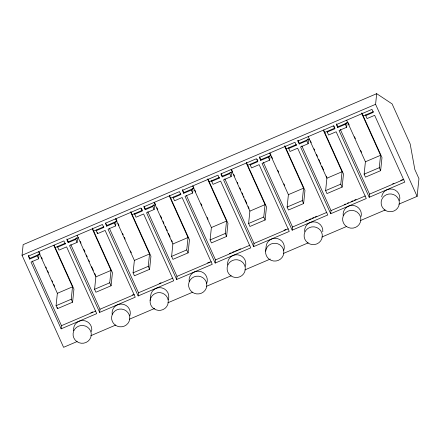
<?xml version="1.0" encoding="UTF-8"?>
<svg xmlns="http://www.w3.org/2000/svg" width="441" height="441" viewBox="0 0 441 441"><rect width="100%" height="100%" fill="white"/><g stroke="black" fill="none" stroke-linecap="round" stroke-linejoin="round"><path stroke-width="0.66" d="M77.147 341.527L63.581 347.321L22.05 255.267L23.147 244.645L376.686 93.679L392.093 103.894L410.185 143.987L414.832 169.52L418.95 178.649L417.12 196.355L398.862 204.155M37.336 255.146L37.259 255.852L29.679 259.093L29.751 258.382L28.411 255.416M57.754 246.425L57.677 247.136L59.017 250.108L66.602 246.866L96.728 313.639L61.145 328.832L31.019 262.059L38.599 258.823L38.907 255.852L38.102 254.066M54.105 245.152L73.934 289.103L72.578 302.206L57.418 308.678L56.079 305.707L57.358 293.315L38.599 251.739M57.418 308.678L57.551 307.366M57.677 247.136L65.262 243.901L65.334 243.189L55.175 247.528M75.841 238.702L75.769 239.413L68.19 242.649L68.261 241.938L66.922 238.972M61.145 328.832L61.47 325.678L32.314 261.05M72.578 302.206L71.238 299.235L72.517 286.837L53.763 245.268M96.259 229.987L96.188 230.693L97.527 233.664L105.107 230.428L135.233 297.195L99.655 312.388L69.529 245.62L77.109 242.379L77.418 239.408L76.613 237.627M97.527 233.664L97.648 232.473M92.34 228.118L112.438 272.659L111.082 285.762L95.923 292.234L94.583 289.268L95.862 276.871L77.109 235.301M96.188 230.693L103.767 227.457L103.839 226.746L93.679 231.084M114.346 222.258L114.274 222.97L106.694 226.205L106.766 225.5L105.697 223.124M99.655 312.388L99.98 309.235L70.819 244.612M111.082 285.762L109.743 282.791L111.027 270.399L92.268 228.824M134.764 213.543L134.692 214.249L136.032 217.22L143.612 213.984L173.737 280.752L138.16 295.944L108.034 229.177L115.614 225.941L115.922 222.964L115.388 221.773M149.593 269.319L148.253 266.347L149.532 253.955L130.779 212.38L130.845 211.702L150.943 256.215L149.593 269.319L134.428 275.79L133.088 272.825L134.373 260.427L115.614 218.857M152.856 205.82L152.784 206.526L145.199 209.762L145.276 209.056L143.937 206.085M138.16 295.944L138.485 292.791L109.324 228.168M173.274 197.099L173.203 197.805L174.542 200.776L182.122 197.54L212.248 264.308L176.665 279.5L146.539 212.733L154.124 209.497L154.427 206.52L153.628 204.74M150.127 300.497L150.64 295.536A9.118 8.908 5.9 0 1 161.858 287.89A9.118 8.908 5.9 0 1 168.208 299.792M169.355 195.258L169.283 195.936L188.042 237.512L186.758 249.909L188.098 252.875L172.938 259.352L171.599 256.381L172.878 243.983L154.118 202.413M173.203 197.805L180.782 194.569L180.854 193.864L170.695 198.202M191.361 189.376L191.289 190.082L183.71 193.323L183.781 192.612L182.442 189.641M176.665 279.5L176.99 276.353L147.834 211.724M211.779 180.656L211.708 181.367L213.047 184.332L220.627 181.097L250.753 247.87L215.175 263.062L185.049 196.289L192.629 193.053L192.938 190.077L192.133 188.296M188.098 252.875L189.454 239.772L169.625 195.826M207.865 178.787L227.958 223.328L226.608 236.431L211.443 242.908L210.103 239.937L211.382 227.545L192.629 185.97M211.708 181.367L219.287 178.125L219.359 177.42L209.205 181.758M229.871 172.933L229.794 173.644L222.214 176.88L222.286 176.168L221.217 173.793M215.175 263.062L215.5 259.909L186.339 195.28M226.608 236.431L225.268 233.465L226.547 221.068L207.788 179.498M250.29 164.212L250.212 164.923L251.552 167.894L259.137 164.653L289.263 231.426L253.68 246.618L223.554 179.845L231.134 176.609L231.442 173.638L230.908 172.448M265.113 219.993L263.773 217.022L265.052 204.624L246.299 163.054L246.365 162.376L266.469 206.89L265.113 219.993L249.948 226.465L248.608 223.493L249.893 211.101L231.134 169.526M268.376 156.489L268.304 157.2L260.719 160.436L260.796 159.73L259.457 156.759M253.68 246.618L254.005 243.465L224.849 178.837M288.794 147.774L288.723 148.479L290.062 151.45L297.642 148.215L327.768 214.982L292.185 230.174L262.059 163.407L269.644 160.166L269.947 157.194L269.412 156.004M265.647 251.166L266.16 246.21A9.118 8.908 5.9 0 1 277.378 238.564A9.118 8.908 5.9 0 1 283.728 250.466M284.875 145.932L284.803 146.61L303.562 188.186L302.278 200.578L303.617 203.549L288.458 210.021L287.119 207.055L288.397 194.657L269.644 153.088M288.723 148.479L296.302 145.243L296.374 144.532L286.215 148.871M299.23 143.992L297.89 141.026L297.962 140.315L299.301 143.286L299.23 143.992L306.809 140.756L306.881 140.045M292.185 230.174L292.515 227.021L263.354 162.398M327.299 131.33L327.228 132.035L328.567 135.007L336.147 131.771L366.273 198.538L330.695 213.731L300.569 146.963L308.149 143.727L308.457 140.751L307.653 138.97M303.617 203.549L304.974 190.446L284.875 145.905M323.65 130.056L343.478 174.002L342.128 187.105L326.963 193.582L325.623 190.611L326.908 178.214L308.149 136.644M327.228 132.035L334.807 128.8L334.884 128.094L324.725 132.432M345.391 123.607L345.314 124.312L337.734 127.548L337.806 126.843L336.466 123.871M330.695 213.731L331.02 210.578L301.859 145.954M342.128 187.105L340.788 184.134L342.067 171.742L323.308 130.167M365.81 114.886L365.732 115.597L367.072 118.563L374.657 115.327L404.783 182.094L369.2 197.287L339.074 130.519L346.654 127.284L346.962 124.307L346.157 122.526M361.89 113.045L361.818 113.728L380.572 155.298L379.293 167.696L380.633 170.661L365.473 177.139L364.134 174.167L365.413 161.775L346.654 120.2M417.12 196.355L375.589 104.302L376.686 93.679M369.2 197.287L369.525 194.139L340.369 129.511M380.633 170.661L381.989 157.558L361.89 113.017M22.05 255.267L375.589 104.302M297.89 141.026L333.468 125.828L334.807 128.8M29.751 258.382L40.015 254.005L39.21 252.23M68.261 241.938L78.52 237.561M106.766 225.5L117.025 221.117L115.955 218.753M132.19 214.64L142.349 210.307L141.544 208.521M145.276 209.056L155.535 204.674L154.73 202.899M183.781 192.612L194.04 188.23M222.286 176.168L232.545 171.792M247.71 165.314L257.869 160.976L257.064 159.195M260.796 159.73L271.055 155.348L270.25 153.573M299.301 143.286L309.56 138.904M337.806 126.843L348.07 122.46M363.23 115.989L373.389 111.65M134.692 214.249L142.272 211.013L140.933 208.042L105.355 223.234L106.694 226.205M250.212 164.923L257.798 161.687L256.458 158.716L220.875 173.908L222.214 176.88M365.732 115.597L373.318 112.356L371.978 109.39L336.395 124.583L337.734 127.548M57.358 293.315L72.517 286.837M95.862 276.871L111.027 270.399M134.373 260.427L149.532 253.955M172.878 243.983L188.042 237.512M211.382 227.545L226.547 221.068M249.893 211.101L265.052 204.624M288.397 194.657L303.562 188.186M326.908 178.214L342.067 171.742M365.413 161.775L380.572 155.298M56.079 305.707L71.238 299.235M94.583 289.268L109.743 282.791M133.088 272.825L148.253 266.347M171.599 256.381L186.758 249.909M210.103 239.937L225.268 233.465M248.608 223.493L263.773 217.022M287.119 207.055L302.278 200.578M325.623 190.611L340.788 184.134M364.134 174.167L379.293 167.696M90.852 312.724L92.726 311.925M132.482 294.946L133.728 294.412M159.129 283.569L161.004 282.769M207.623 262.864L209.497 262.064M229.276 253.614L231.15 252.814M232.396 252.285L234.27 251.486M235.516 250.951L237.39 250.152M238.642 249.617L240.51 248.818M284.015 230.241L285.884 229.441M305.668 220.996L307.537 220.197M308.788 219.662L310.657 218.863M311.908 218.334L313.783 217.534M315.028 217L316.903 216.2M344.173 204.552L345.419 204.023M347.293 203.224L348.544 202.689M351.042 201.62L352.91 200.82M354.162 200.291L356.03 199.492M392.666 183.847L393.918 183.313M400.781 180.38L402.655 179.581M61.47 325.678L95.802 311.021M99.98 309.235L134.312 294.577M138.485 292.791L172.817 278.133M176.99 276.353L211.322 261.689M215.5 259.909L249.832 245.246M254.005 243.465L288.337 228.807M292.515 227.021L326.847 212.364M331.02 210.578L365.352 195.92M369.525 194.139L403.857 179.476M90.807 335.695L115.652 325.083M129.318 319.251L154.774 308.38M167.823 302.807L192.667 292.201M206.333 286.369L231.172 275.757M244.838 269.925L270.294 259.054M283.343 253.481L308.187 242.87M321.853 237.037L346.698 226.431M360.358 220.594L385.202 209.988M231.475 169.421L232.28 171.196M193.235 186.455L193.77 187.64M348.346 123.083L349.189 124.941M354.509 136.732L355.347 138.595M360.666 150.381L361.504 152.244M345.314 124.312L346.654 127.284M333.809 125.718L334.614 127.499M310.403 140.767L311.241 142.625M314.042 148.832L314.598 150.072M316.561 154.416L317.399 156.279M318.799 159.377L319.642 161.241M320.199 162.481L320.761 163.721M321.88 166.207L323.562 169.928M326.357 176.135L326.919 177.376M306.809 140.756L308.149 143.727M296.302 145.243L294.963 142.272L259.38 157.465L260.719 160.436M271.612 156.588L272.455 158.451M277.775 170.237L278.613 172.1M283.932 183.891L284.77 185.749M268.304 157.2L269.644 160.166M233.669 174.272L234.507 176.13M237.308 182.337L237.864 183.577M239.827 187.921L240.665 189.784M242.065 192.888L242.908 194.746M243.465 195.986L244.027 197.232M245.146 199.712L246.828 203.433M248.222 206.537L249.066 208.4M229.794 173.644L231.134 176.609M219.287 178.125L217.948 175.16L182.37 190.352L183.71 193.323M194.878 190.093L195.721 191.956M201.041 203.742L201.879 205.605M207.198 217.396L208.036 219.254M191.289 190.082L192.629 193.053M180.782 194.569L179.443 191.603L143.86 206.796L145.199 209.762M156.935 207.777L157.773 209.64M160.574 215.842L161.693 218.323M163.093 221.426L163.931 223.289M165.331 226.393L166.174 228.251M166.731 229.496L167.293 230.737M168.412 233.217L170.094 236.938M171.494 240.042L172.332 241.905M152.784 206.526L154.124 209.497M118.144 223.598L118.987 225.461M122.626 233.526L123.188 234.766M124.307 237.247L125.145 239.11M130.464 250.901L131.302 252.759M114.274 222.97L115.614 225.941M103.767 227.457L102.428 224.486L66.845 239.678L68.19 242.649M80.201 241.282L81.039 243.145M83.84 249.347L84.959 251.833M86.359 254.931L87.197 256.794M88.597 259.898L89.44 261.761M91.678 266.722L93.36 270.443M94.76 273.547L95.598 275.41M75.769 239.413L77.109 242.379M65.262 243.901L63.923 240.929L28.34 256.122L29.679 259.093M41.415 257.103L42.253 258.966M45.892 267.031L46.454 268.271M47.573 270.757L48.411 272.615M52.049 280.685L52.611 281.926M53.73 284.406L54.568 286.27M37.259 255.852L38.599 258.823M381.68 196.879A9.118 8.908 5.9 0 1 392.611 189.167A9.118 8.908 5.9 0 1 399.441 200.589M73.68 330.75A9.118 8.908 5.9 0 1 83.073 320.524A9.118 8.908 5.9 0 1 91.552 331.566M112.19 314.306A9.118 8.908 5.9 0 1 121.881 304.097A9.118 8.908 5.9 0 1 129.897 315.69M189.2 281.419A9.118 8.908 5.9 0 1 199.189 271.243A9.118 8.908 5.9 0 1 206.713 283.348M227.71 264.975A9.118 8.908 5.9 0 1 237.401 254.771A9.118 8.908 5.9 0 1 245.417 266.358M304.648 231.514A9.118 8.908 5.9 0 1 313.816 221.856A9.118 8.908 5.9 0 1 322.795 231.768M343.23 215.649A9.118 8.908 5.9 0 1 352.624 205.423A9.118 8.908 5.9 0 1 361.096 216.47M269.335 259.336A9.118 8.908 5.9 0 0 283.778 253.167A9.118 8.908 5.9 0 0 271.028 244A9.118 8.908 5.9 0 0 269.335 259.336M230.825 275.774A9.118 8.908 5.9 0 0 245.268 269.611A9.118 8.908 5.9 0 0 232.523 260.444A9.118 8.908 5.9 0 0 230.825 275.774M192.32 292.218A9.118 8.908 5.9 0 0 206.763 286.049A9.118 8.908 5.9 0 0 194.012 276.887A9.118 8.908 5.9 0 0 192.32 292.218M153.81 308.661A9.118 8.908 5.9 0 0 168.258 302.493A9.118 8.908 5.9 0 0 155.508 293.331A9.118 8.908 5.9 0 0 153.81 308.661M307.84 242.892A9.118 8.908 5.9 0 0 322.283 236.723A9.118 8.908 5.9 0 0 309.532 227.556A9.118 8.908 5.9 0 0 307.84 242.892M346.345 226.448A9.118 8.908 5.9 0 0 360.793 220.28A9.118 8.908 5.9 0 0 348.043 211.118A9.118 8.908 5.9 0 0 346.345 226.448M384.855 210.004A9.118 8.908 5.9 0 0 399.298 203.836A9.118 8.908 5.9 0 0 386.548 194.674A9.118 8.908 5.9 0 0 384.855 210.004M115.305 325.105A9.118 8.908 5.9 0 0 129.748 318.937A9.118 8.908 5.9 0 0 117.003 309.769A9.118 8.908 5.9 0 0 115.305 325.105M76.8 341.549A9.118 8.908 5.9 0 0 91.243 335.38A9.118 8.908 5.9 0 0 78.492 326.213A9.118 8.908 5.9 0 0 76.8 341.549"/></g></svg>
